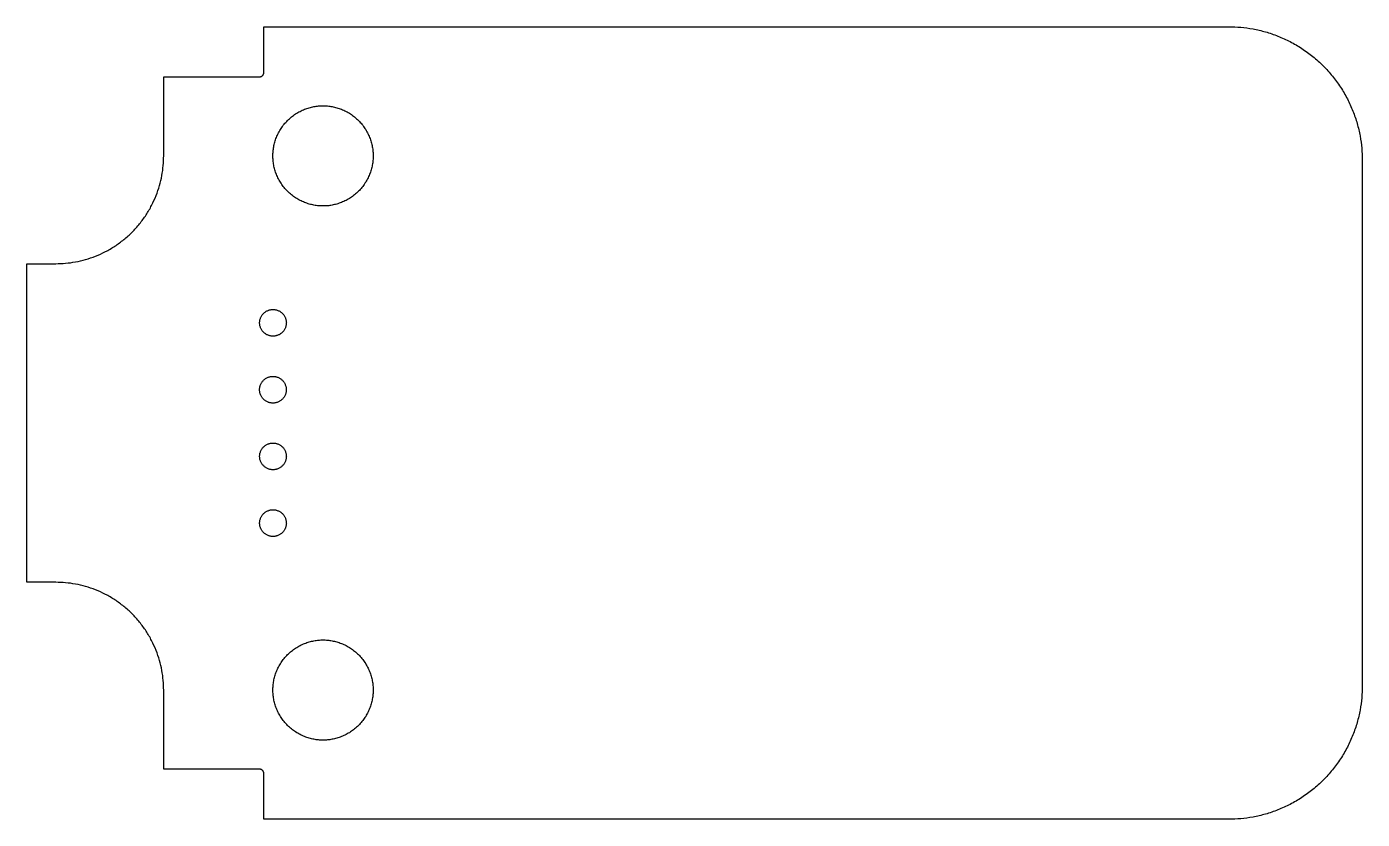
# Model space of a CAD drawing. Header units: millimetres. Extents: x 1.2 to 41.2, y 0.2 to 23.9.
import ezdxf

# ---------------------------------------------------------------- set-up
doc = ezdxf.new("R2010")
doc.units = ezdxf.units.MM
doc.layers.add('默认', color=18, linetype='Continuous', true_color=0x000000)

msp = doc.modelspace()

# ---------------------------------------------------------------- linework, layer by layer
at = {"layer": '默认', "extrusion": (1.89856e-09, -0.000220476, 1)}
for points in [[(8.298, 22.546), (8.298, 23.918), (37.196, 23.918)], [(5.298, 20.047), (5.298, 22.419), (8.171, 22.419)], [(2.07, 7.273), (1.196, 7.273), (1.196, 16.819), (2.07, 16.819)], [(8.171, 1.673), (5.298, 1.673), (5.298, 4.045)], [(37.196, 0.174), (8.298, 0.174), (8.298, 1.546)]]:
    msp.add_lwpolyline(points, dxfattribs=at)
at = {"layer": '默认', "extrusion": (-1.89856e-09, 0.000220476, -1)}
for points, weights in [([(37.196, 23.918, 0.002), (41.196, 23.918, 0.002), (41.196, 19.918, 0.001)], [1, 0.707106781187, 1]), ([(8.171, 22.419, 0.002), (8.298, 22.419, 0.002), (8.298, 22.546, 0.002)], [1, 0.707106781186, 1]), ([(2.07, 16.819, 0.001), (5.298, 16.819, 0.001), (5.298, 20.047, 0.001)], [1, 0.707106781187, 1]), ([(8.298, 1.546, -0.003), (8.298, 1.673, -0.003), (8.171, 1.673, -0.003)], [1, 0.707106781184, 1])]:
    msp.add_rational_spline(points, weights, degree=2, dxfattribs=at)
at = {"layer": '默认'}
for points in [[(10.071, 18.547, 0.001), (11.572, 18.547, 0.001), (11.572, 20.048, 0.001), (11.572, 21.549, 0.002), (10.071, 21.549, 0.002), (8.57, 21.549, 0.002), (8.57, 20.048, 0.001), (8.57, 18.547, 0.001), (10.071, 18.547, 0.001)], [(10.071, 2.545, -0.003), (11.572, 2.545, -0.003), (11.572, 4.046, -0.002), (11.572, 5.547, -0.002), (10.071, 5.547, -0.002), (8.57, 5.547, -0.002), (8.57, 4.046, -0.002), (8.57, 2.545, -0.003), (10.071, 2.545, -0.003)]]:
    msp.add_rational_spline(points, [1, 0.707106781187, 1, 0.707106781187, 1, 0.707106781187, 1, 0.707106781187, 1], degree=2, knots=[0, 0, 0, 2.419073, 2.419073, 4.838146, 4.838146, 7.257219, 7.257219, 9.676292, 9.676292, 9.676292], dxfattribs=at)
msp.add_open_spline([(41.196, 19.918, 0.001), (41.196, 12.046, 0), (41.196, 4.174, -0.002)], degree=2, dxfattribs=at)
at = {"layer": '默认', "extrusion": (0, -0.000220476, 1)}
for points in [[(8.572, 14.647, 0), (8.972, 14.647, 0), (8.972, 15.047, 0), (8.972, 15.447, 0), (8.572, 15.447, 0), (8.172, 15.447, 0), (8.172, 15.047, 0), (8.172, 14.647, 0), (8.572, 14.647, 0)], [(8.572, 10.646, -0.001), (8.972, 10.646, -0.001), (8.972, 11.046, -0.001), (8.972, 11.446, -0.001), (8.572, 11.446, -0.001), (8.172, 11.446, -0.001), (8.172, 11.046, -0.001), (8.172, 10.646, -0.001), (8.572, 10.646, -0.001)], [(8.572, 8.647, -0.001), (8.972, 8.647, -0.001), (8.972, 9.047, -0.001), (8.972, 9.447, -0.001), (8.572, 9.447, -0.001), (8.172, 9.447, -0.001), (8.172, 9.047, -0.001), (8.172, 8.647, -0.001), (8.572, 8.647, -0.001)]]:
    msp.add_rational_spline(points, [1, 0.707106781187, 1, 0.707106781187, 1, 0.707106781187, 1, 0.707106781187, 1], degree=2, knots=[-1.256797, -1.256797, -1.256797, -0.628398, -0.628398, 0, 0, 0.628398, 0.628398, 1.256797, 1.256797, 1.256797], dxfattribs=at)
at = {"layer": '默认', "extrusion": (-7.04076e-16, -0.000220476, 1)}
msp.add_rational_spline([(8.57, 12.642, 0), (8.97, 12.642, 0), (8.97, 13.043, 0), (8.97, 13.443, 0), (8.57, 13.443, 0), (8.17, 13.443, 0), (8.17, 13.043, 0), (8.17, 12.642, 0), (8.57, 12.642, 0)], [1, 0.707106781187, 1, 0.707106781187, 1, 0.707106781187, 1, 0.707106781187, 1], degree=2, knots=[-1.256797, -1.256797, -1.256797, -0.628398, -0.628398, 0, 0, 0.628398, 0.628398, 1.256797, 1.256797, 1.256797], dxfattribs=at)
at = {"layer": '默认', "extrusion": (1.89856e-09, -0.000220476, 1)}
for points in [[(5.298, 4.045, -0.002), (5.298, 7.273, -0.002), (2.07, 7.273, -0.002)], [(41.196, 4.174, -0.002), (41.196, 0.174, -0.003), (37.196, 0.174, -0.003)]]:
    msp.add_rational_spline(points, [1, 0.707106781187, 1], degree=2, dxfattribs=at)

doc.saveas('drawing.dxf')
